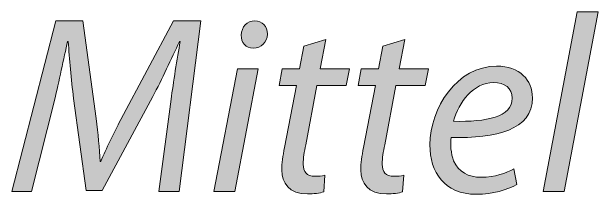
# Model space of a CAD drawing. Header units: inches. Extents: x 0 to 395, y 0 to 191.
# Drawn here: x 246.1 to 257.58, y 36.45 to 40.01 of the extents above; entities that cross this region are included whole.
import ezdxf

# ---------------------------------------------------------------- set-up
doc = ezdxf.new("R2010")
doc.units = ezdxf.units.IN
doc.header["$MEASUREMENT"] = 0
doc.layers.add('Template', color=7, linetype='Continuous')

# ---------------------------------------------------------------- blocks, each defined once
blk = doc.blocks.new('block 25')
at = {"layer": 'Template', "true_color": 0xf6921e}
h = blk.add_hatch(color=30, dxfattribs=at)
h.dxf.hatch_style = 2
h.paths.add_polyline_path([(256.499, 36.505), (257.166, 40.013), (257.576, 40.013), (256.909, 36.505)])
h = blk.add_hatch(color=30, dxfattribs=at)
h.dxf.hatch_style = 2
edge = h.paths.add_edge_path()
edge.add_spline(control_points=[(248.978, 36.505), (248.978, 36.505), (249.215, 38.304), (249.215, 38.304), (249.26, 38.62), (249.334, 39.109), (249.394, 39.431), (249.394, 39.431), (249.379, 39.431), (249.379, 39.431), (249.225, 39.094), (249.038, 38.699), (248.86, 38.358), (248.86, 38.358), (247.867, 36.525), (247.867, 36.525), (247.867, 36.525), (247.555, 36.525), (247.555, 36.525), (247.555, 36.525), (247.308, 38.318), (247.308, 38.318), (247.259, 38.704), (247.224, 39.089), (247.204, 39.431), (247.204, 39.431), (247.189, 39.431), (247.189, 39.431), (247.12, 39.124), (247.016, 38.62), (246.938, 38.304), (246.938, 38.304), (246.483, 36.505), (246.483, 36.505), (246.483, 36.505), (246.097, 36.505), (246.097, 36.505), (246.097, 36.505), (246.962, 39.836), (246.962, 39.836), (246.962, 39.836), (247.486, 39.836), (247.486, 39.836), (247.486, 39.836), (247.748, 37.928), (247.748, 37.928), (247.783, 37.641), (247.817, 37.34), (247.827, 37.093), (247.827, 37.093), (247.842, 37.093), (247.842, 37.093), (247.946, 37.34), (248.089, 37.637), (248.232, 37.913), (248.232, 37.913), (249.26, 39.836), (249.26, 39.836), (249.26, 39.836), (249.799, 39.836), (249.799, 39.836), (249.799, 39.836), (249.374, 36.505), (249.374, 36.505), (249.374, 36.505), (248.978, 36.505), (248.978, 36.505)], knot_values=[0, 0, 0, 0, 1, 1, 1, 2, 2, 2, 3, 3, 3, 4, 4, 4, 5, 5, 5, 6, 6, 6, 7, 7, 7, 8, 8, 8, 9, 9, 9, 10, 10, 10, 11, 11, 11, 12, 12, 12, 13, 13, 13, 14, 14, 14, 15, 15, 15, 16, 16, 16, 17, 17, 17, 18, 18, 18, 19, 19, 19, 20, 20, 20, 21, 21, 21, 22, 22, 22, 22], degree=3, periodic=1)
h = blk.add_hatch(color=30, dxfattribs=at)
h.dxf.hatch_style = 2
h.paths.add_polyline_path([(250.054, 36.505), (250.513, 38.897), (250.918, 38.897), (250.464, 36.505)])
edge = h.paths.add_edge_path()
edge.add_spline(control_points=[(250.587, 39.559), (250.592, 39.717), (250.711, 39.836), (250.854, 39.836), (251.002, 39.836), (251.101, 39.727), (251.101, 39.579), (251.096, 39.415), (250.982, 39.302), (250.819, 39.302), (250.676, 39.302), (250.587, 39.41), (250.587, 39.559)], knot_values=[0, 0, 0, 0, 1, 1, 1, 2, 2, 2, 3, 3, 3, 4, 4, 4, 4], degree=3, periodic=1)
h = blk.add_hatch(color=30, dxfattribs=at)
h.dxf.hatch_style = 2
edge = h.paths.add_edge_path()
edge.add_spline(control_points=[(252.242, 39.47), (252.242, 39.47), (252.133, 38.897), (252.133, 38.897), (252.133, 38.897), (252.706, 38.897), (252.706, 38.897), (252.706, 38.897), (252.642, 38.575), (252.642, 38.575), (252.642, 38.575), (252.069, 38.575), (252.069, 38.575), (252.069, 38.575), (251.852, 37.414), (251.852, 37.414), (251.822, 37.281), (251.802, 37.157), (251.802, 37.034), (251.802, 36.89), (251.871, 36.802), (252.029, 36.802), (252.104, 36.802), (252.168, 36.806), (252.222, 36.821), (252.222, 36.821), (252.202, 36.5), (252.202, 36.5), (252.128, 36.47), (252.005, 36.456), (251.886, 36.456), (251.525, 36.456), (251.382, 36.673), (251.382, 36.92), (251.382, 37.058), (251.402, 37.192), (251.436, 37.365), (251.436, 37.365), (251.669, 38.575), (251.669, 38.575), (251.669, 38.575), (251.328, 38.575), (251.328, 38.575), (251.328, 38.575), (251.387, 38.897), (251.387, 38.897), (251.387, 38.897), (251.728, 38.897), (251.728, 38.897), (251.728, 38.897), (251.812, 39.341), (251.812, 39.341), (251.812, 39.341), (252.242, 39.47), (252.242, 39.47)], knot_values=[0, 0, 0, 0, 1, 1, 1, 2, 2, 2, 3, 3, 3, 4, 4, 4, 5, 5, 5, 6, 6, 6, 7, 7, 7, 8, 8, 8, 9, 9, 9, 10, 10, 10, 11, 11, 11, 12, 12, 12, 13, 13, 13, 14, 14, 14, 15, 15, 15, 16, 16, 16, 17, 17, 17, 18, 18, 18, 18], degree=3, periodic=1)
h = blk.add_hatch(color=30, dxfattribs=at)
h.dxf.hatch_style = 2
edge = h.paths.add_edge_path()
edge.add_spline(control_points=[(253.788, 39.47), (253.788, 39.47), (253.679, 38.897), (253.679, 38.897), (253.679, 38.897), (254.253, 38.897), (254.253, 38.897), (254.253, 38.897), (254.188, 38.575), (254.188, 38.575), (254.188, 38.575), (253.615, 38.575), (253.615, 38.575), (253.615, 38.575), (253.397, 37.414), (253.397, 37.414), (253.368, 37.281), (253.348, 37.157), (253.348, 37.034), (253.348, 36.89), (253.417, 36.802), (253.575, 36.802), (253.65, 36.802), (253.714, 36.806), (253.768, 36.821), (253.768, 36.821), (253.748, 36.5), (253.748, 36.5), (253.674, 36.47), (253.551, 36.456), (253.432, 36.456), (253.071, 36.456), (252.928, 36.673), (252.928, 36.92), (252.928, 37.058), (252.948, 37.192), (252.982, 37.365), (252.982, 37.365), (253.214, 38.575), (253.214, 38.575), (253.214, 38.575), (252.874, 38.575), (252.874, 38.575), (252.874, 38.575), (252.933, 38.897), (252.933, 38.897), (252.933, 38.897), (253.274, 38.897), (253.274, 38.897), (253.274, 38.897), (253.358, 39.341), (253.358, 39.341), (253.358, 39.341), (253.788, 39.47), (253.788, 39.47)], knot_values=[0, 0, 0, 0, 1, 1, 1, 2, 2, 2, 3, 3, 3, 4, 4, 4, 5, 5, 5, 6, 6, 6, 7, 7, 7, 8, 8, 8, 9, 9, 9, 10, 10, 10, 11, 11, 11, 12, 12, 12, 13, 13, 13, 14, 14, 14, 15, 15, 15, 16, 16, 16, 17, 17, 17, 18, 18, 18, 18], degree=3, periodic=1)
h = blk.add_hatch(color=30, dxfattribs=at)
h.dxf.hatch_style = 2
edge = h.paths.add_edge_path()
edge.add_spline(control_points=[(255.981, 36.638), (255.803, 36.539), (255.512, 36.45), (255.191, 36.45), (254.558, 36.45), (254.281, 36.885), (254.281, 37.414), (254.281, 38.135), (254.815, 38.951), (255.586, 38.951), (256.041, 38.951), (256.288, 38.679), (256.288, 38.333), (256.288, 37.706), (255.581, 37.543), (254.696, 37.557), (254.677, 37.454), (254.691, 37.231), (254.746, 37.103), (254.84, 36.885), (255.033, 36.782), (255.28, 36.782), (255.561, 36.782), (255.774, 36.866), (255.922, 36.945), (255.922, 36.945), (255.981, 36.638), (255.981, 36.638)], knot_values=[0, 0, 0, 0, 1, 1, 1, 2, 2, 2, 3, 3, 3, 4, 4, 4, 5, 5, 5, 6, 6, 6, 7, 7, 7, 8, 8, 8, 9, 9, 9, 9], degree=3, periodic=1)
edge = h.paths.add_edge_path()
edge.add_spline(control_points=[(255.526, 38.63), (255.136, 38.63), (254.845, 38.249), (254.741, 37.874), (255.388, 37.864), (255.892, 37.953), (255.892, 38.328), (255.892, 38.521), (255.744, 38.63), (255.526, 38.63)], knot_values=[0, 0, 0, 0, 1, 1, 1, 2, 2, 2, 3, 3, 3, 3], degree=3, periodic=1)
at = {"layer": 'Template', "lineweight": 0}
for points in [[(256.499, 36.505), (257.166, 40.013), (257.576, 40.013), (256.909, 36.505), (256.499, 36.505)], [(250.054, 36.505), (250.513, 38.897), (250.918, 38.897), (250.464, 36.505), (250.054, 36.505)]]:
    blk.add_lwpolyline(points, dxfattribs=at)
for points, knots in [([(248.978, 36.505), (248.978, 36.505), (249.215, 38.304), (249.215, 38.304), (249.26, 38.62), (249.334, 39.109), (249.394, 39.431), (249.394, 39.431), (249.379, 39.431), (249.379, 39.431), (249.225, 39.094), (249.038, 38.699), (248.86, 38.358), (248.86, 38.358), (247.867, 36.525), (247.867, 36.525), (247.867, 36.525), (247.555, 36.525), (247.555, 36.525), (247.555, 36.525), (247.308, 38.318), (247.308, 38.318), (247.259, 38.704), (247.224, 39.089), (247.204, 39.431), (247.204, 39.431), (247.189, 39.431), (247.189, 39.431), (247.12, 39.124), (247.016, 38.62), (246.938, 38.304), (246.938, 38.304), (246.483, 36.505), (246.483, 36.505), (246.483, 36.505), (246.097, 36.505), (246.097, 36.505), (246.097, 36.505), (246.962, 39.836), (246.962, 39.836), (246.962, 39.836), (247.486, 39.836), (247.486, 39.836), (247.486, 39.836), (247.748, 37.928), (247.748, 37.928), (247.783, 37.641), (247.817, 37.34), (247.827, 37.093), (247.827, 37.093), (247.842, 37.093), (247.842, 37.093), (247.946, 37.34), (248.089, 37.637), (248.232, 37.913), (248.232, 37.913), (249.26, 39.836), (249.26, 39.836), (249.26, 39.836), (249.799, 39.836), (249.799, 39.836), (249.799, 39.836), (249.374, 36.505), (249.374, 36.505), (249.374, 36.505), (248.978, 36.505), (248.978, 36.505)], [0, 0, 0, 0, 1, 1, 1, 2, 2, 2, 3, 3, 3, 4, 4, 4, 5, 5, 5, 6, 6, 6, 7, 7, 7, 8, 8, 8, 9, 9, 9, 10, 10, 10, 11, 11, 11, 12, 12, 12, 13, 13, 13, 14, 14, 14, 15, 15, 15, 16, 16, 16, 17, 17, 17, 18, 18, 18, 19, 19, 19, 20, 20, 20, 21, 21, 21, 22, 22, 22, 22]), ([(250.587, 39.559), (250.592, 39.717), (250.711, 39.836), (250.854, 39.836), (251.002, 39.836), (251.101, 39.727), (251.101, 39.579), (251.096, 39.415), (250.982, 39.302), (250.819, 39.302), (250.676, 39.302), (250.587, 39.41), (250.587, 39.559)], [0, 0, 0, 0, 1, 1, 1, 2, 2, 2, 3, 3, 3, 4, 4, 4, 4]), ([(252.242, 39.47), (252.242, 39.47), (252.133, 38.897), (252.133, 38.897), (252.133, 38.897), (252.706, 38.897), (252.706, 38.897), (252.706, 38.897), (252.642, 38.575), (252.642, 38.575), (252.642, 38.575), (252.069, 38.575), (252.069, 38.575), (252.069, 38.575), (251.852, 37.414), (251.852, 37.414), (251.822, 37.281), (251.802, 37.157), (251.802, 37.034), (251.802, 36.89), (251.871, 36.802), (252.029, 36.802), (252.104, 36.802), (252.168, 36.806), (252.222, 36.821), (252.222, 36.821), (252.202, 36.5), (252.202, 36.5), (252.128, 36.47), (252.005, 36.456), (251.886, 36.456), (251.525, 36.456), (251.382, 36.673), (251.382, 36.92), (251.382, 37.058), (251.402, 37.192), (251.436, 37.365), (251.436, 37.365), (251.669, 38.575), (251.669, 38.575), (251.669, 38.575), (251.328, 38.575), (251.328, 38.575), (251.328, 38.575), (251.387, 38.897), (251.387, 38.897), (251.387, 38.897), (251.728, 38.897), (251.728, 38.897), (251.728, 38.897), (251.812, 39.341), (251.812, 39.341), (251.812, 39.341), (252.242, 39.47), (252.242, 39.47)], [0, 0, 0, 0, 1, 1, 1, 2, 2, 2, 3, 3, 3, 4, 4, 4, 5, 5, 5, 6, 6, 6, 7, 7, 7, 8, 8, 8, 9, 9, 9, 10, 10, 10, 11, 11, 11, 12, 12, 12, 13, 13, 13, 14, 14, 14, 15, 15, 15, 16, 16, 16, 17, 17, 17, 18, 18, 18, 18]), ([(253.788, 39.47), (253.788, 39.47), (253.679, 38.897), (253.679, 38.897), (253.679, 38.897), (254.253, 38.897), (254.253, 38.897), (254.253, 38.897), (254.188, 38.575), (254.188, 38.575), (254.188, 38.575), (253.615, 38.575), (253.615, 38.575), (253.615, 38.575), (253.397, 37.414), (253.397, 37.414), (253.368, 37.281), (253.348, 37.157), (253.348, 37.034), (253.348, 36.89), (253.417, 36.802), (253.575, 36.802), (253.65, 36.802), (253.714, 36.806), (253.768, 36.821), (253.768, 36.821), (253.748, 36.5), (253.748, 36.5), (253.674, 36.47), (253.551, 36.456), (253.432, 36.456), (253.071, 36.456), (252.928, 36.673), (252.928, 36.92), (252.928, 37.058), (252.948, 37.192), (252.982, 37.365), (252.982, 37.365), (253.214, 38.575), (253.214, 38.575), (253.214, 38.575), (252.874, 38.575), (252.874, 38.575), (252.874, 38.575), (252.933, 38.897), (252.933, 38.897), (252.933, 38.897), (253.274, 38.897), (253.274, 38.897), (253.274, 38.897), (253.358, 39.341), (253.358, 39.341), (253.358, 39.341), (253.788, 39.47), (253.788, 39.47)], [0, 0, 0, 0, 1, 1, 1, 2, 2, 2, 3, 3, 3, 4, 4, 4, 5, 5, 5, 6, 6, 6, 7, 7, 7, 8, 8, 8, 9, 9, 9, 10, 10, 10, 11, 11, 11, 12, 12, 12, 13, 13, 13, 14, 14, 14, 15, 15, 15, 16, 16, 16, 17, 17, 17, 18, 18, 18, 18]), ([(255.981, 36.638), (255.803, 36.539), (255.512, 36.45), (255.191, 36.45), (254.558, 36.45), (254.281, 36.885), (254.281, 37.414), (254.281, 38.135), (254.815, 38.951), (255.586, 38.951), (256.041, 38.951), (256.288, 38.679), (256.288, 38.333), (256.288, 37.706), (255.581, 37.543), (254.696, 37.557), (254.677, 37.454), (254.691, 37.231), (254.746, 37.103), (254.84, 36.885), (255.033, 36.782), (255.28, 36.782), (255.561, 36.782), (255.774, 36.866), (255.922, 36.945), (255.922, 36.945), (255.981, 36.638), (255.981, 36.638)], [0, 0, 0, 0, 1, 1, 1, 2, 2, 2, 3, 3, 3, 4, 4, 4, 5, 5, 5, 6, 6, 6, 7, 7, 7, 8, 8, 8, 9, 9, 9, 9]), ([(255.526, 38.63), (255.136, 38.63), (254.845, 38.249), (254.741, 37.874), (255.388, 37.864), (255.892, 37.953), (255.892, 38.328), (255.892, 38.521), (255.744, 38.63), (255.526, 38.63)], [0, 0, 0, 0, 1, 1, 1, 2, 2, 2, 3, 3, 3, 3])]:
    blk.add_open_spline(points, degree=3, knots=knots, dxfattribs=at)
blk = doc.blocks.new('block 9')
at = {"layer": 'Template'}
blk.add_blockref('block 25', (0, 0), dxfattribs=at)
blk = doc.blocks.new('block 8')
at = {"layer": 'Template'}
blk.add_blockref('block 9', (0, 0), dxfattribs=at)

msp = doc.modelspace()

# ---------------------------------------------------------------- block references
at = {"layer": 'Template'}
msp.add_blockref('block 8', (0, 0), dxfattribs=at)

doc.saveas('drawing.dxf')
